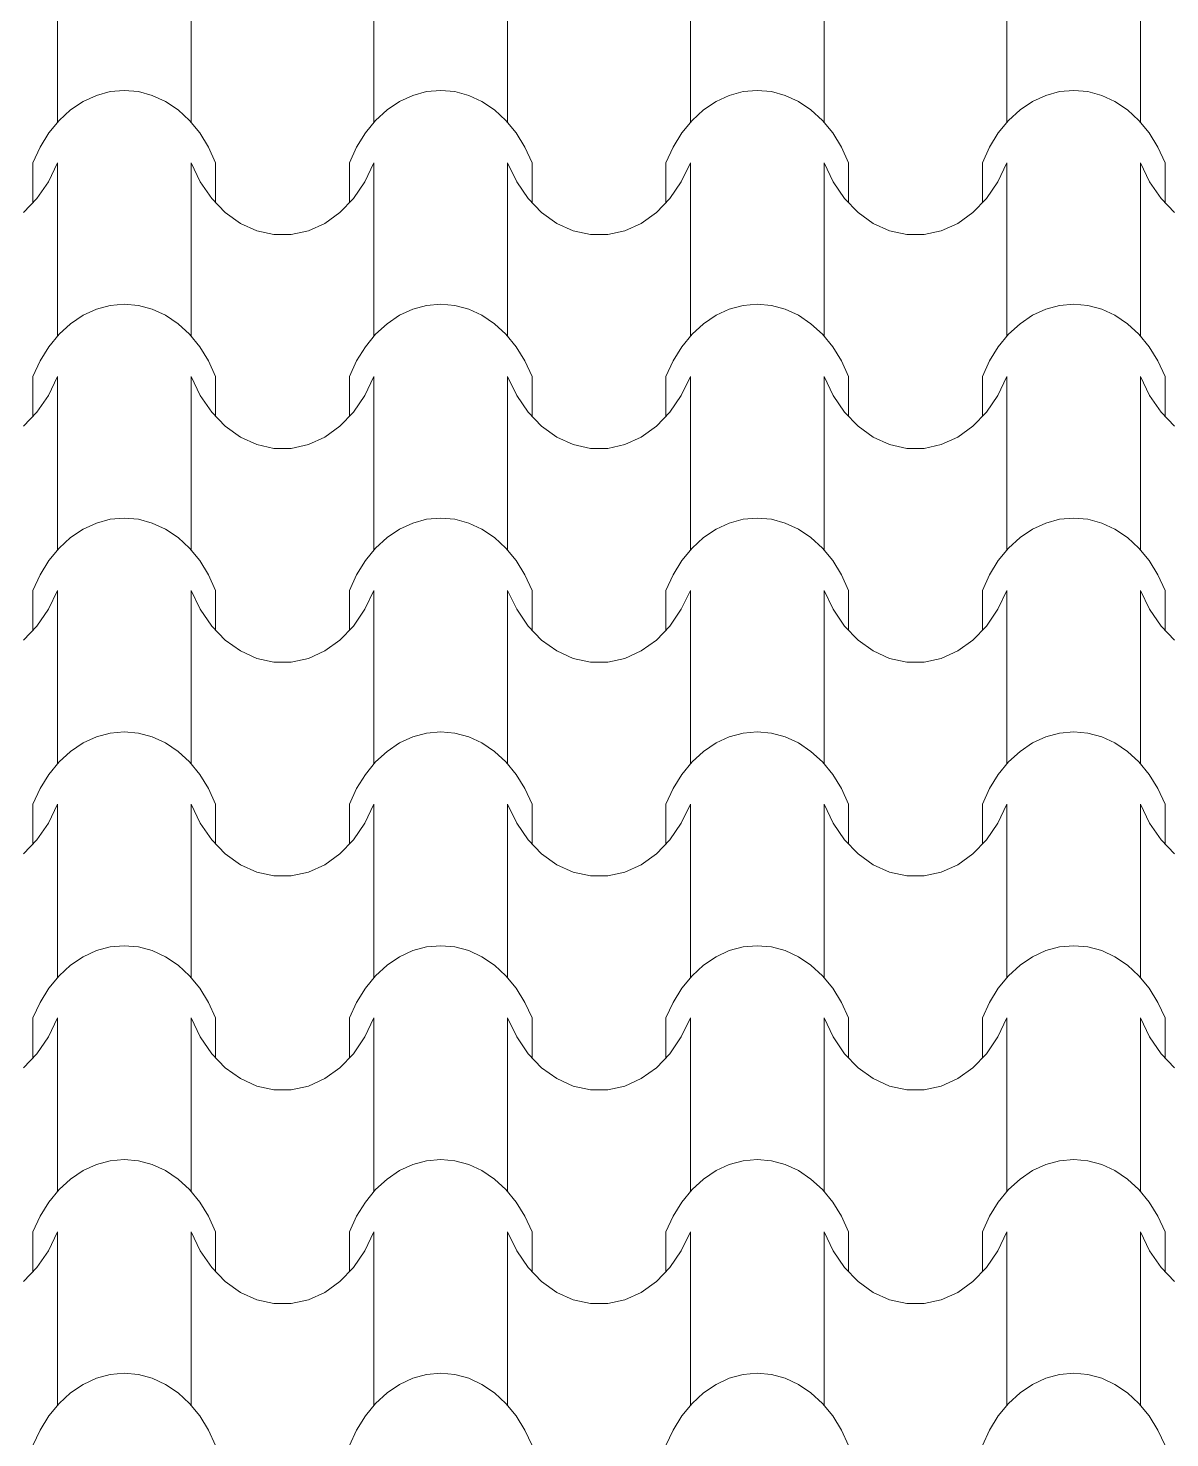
# Model space of a CAD drawing. Header units: millimetres. Extents: x 42452 to 2852333, y -419346 to 834876.
# Drawn here: x 2627128 to 2629564, y 659407 to 662416 of the extents above; entities that cross this region are included whole.
import ezdxf

# ---------------------------------------------------------------- set-up
doc = ezdxf.new("R2010")
doc.units = ezdxf.units.MM
doc.layers.add('M-2 keramitin shtrixi_Ном._пера__21_Pen_No__1', color=7, linetype='Continuous', lineweight=15)
doc.layers.add('memar', color=7, linetype='Continuous', lineweight=25)

# ---------------------------------------------------------------- blocks, each defined once
blk = doc.blocks.new('*X17')
at = {"layer": 'M-2 keramitin shtrixi_Ном._пера__21_Pen_No__1', "color": 7, "linetype": 'Continuous', "lineweight": 15}
for p, q in [((-259149.6, -1357432.1), (-259149.6, -1357247)), ((-258864.1, -1357432.1), (-258864.1, -1357247)), ((-258474, -1357432.1), (-258474, -1357247)), ((-258188.5, -1357432.1), (-258188.5, -1357247)), ((-257798.5, -1357432.1), (-257798.5, -1357247)), ((-257512.9, -1357432.1), (-257512.9, -1357247)), ((-257122.9, -1357432.1), (-257122.9, -1357247)), ((-256837.4, -1357432.1), (-256837.4, -1357247)), ((-259149.6, -1357617.2), (-259149.6, -1357432.1)), ((-258864.1, -1357617.2), (-258864.1, -1357432.1)), ((-258474, -1357617.2), (-258474, -1357432.1)), ((-258188.5, -1357617.2), (-258188.5, -1357432.1)), ((-257798.5, -1357617.2), (-257798.5, -1357432.1)), ((-257512.9, -1357617.2), (-257512.9, -1357432.1)), ((-257122.9, -1357617.2), (-257122.9, -1357432.1)), ((-256837.4, -1357617.2), (-256837.4, -1357432.1)), ((-259066.4, -1357559.7), (-259036.9, -1357551.7)), ((-259036.9, -1357551.7), (-259006.8, -1357549.1)), ((-259006.8, -1357549.1), (-258976.7, -1357551.7)), ((-258976.7, -1357551.7), (-258947.2, -1357559.7)), ((-258390.9, -1357559.7), (-258361.4, -1357551.7)), ((-258361.4, -1357551.7), (-258331.3, -1357549.1)), ((-258331.3, -1357549.1), (-258301.2, -1357551.7)), ((-258301.2, -1357551.7), (-258271.6, -1357559.7)), ((-257715.3, -1357559.7), (-257685.8, -1357551.7)), ((-257685.8, -1357551.7), (-257655.7, -1357549.1)), ((-257655.7, -1357549.1), (-257625.6, -1357551.7)), ((-257625.6, -1357551.7), (-257596.1, -1357559.7)), ((-257039.8, -1357559.7), (-257010.2, -1357551.7)), ((-257010.2, -1357551.7), (-256980.1, -1357549.1)), ((-256980.1, -1357549.1), (-256950, -1357551.7)), ((-256950, -1357551.7), (-256920.5, -1357559.7)), ((-259121.5, -1357590.8), (-259094.8, -1357572.8)), ((-259094.8, -1357572.8), (-259066.4, -1357559.7)), ((-258947.2, -1357559.7), (-258918.8, -1357572.8)), ((-258918.8, -1357572.8), (-258892.1, -1357590.8)), ((-258445.9, -1357590.8), (-258419.2, -1357572.8)), ((-258419.2, -1357572.8), (-258390.9, -1357559.7)), ((-258271.6, -1357559.7), (-258243.3, -1357572.8)), ((-258243.3, -1357572.8), (-258216.6, -1357590.8)), ((-257770.4, -1357590.8), (-257743.7, -1357572.8)), ((-257743.7, -1357572.8), (-257715.3, -1357559.7)), ((-257596.1, -1357559.7), (-257567.7, -1357572.8)), ((-257567.7, -1357572.8), (-257541, -1357590.8)), ((-257094.8, -1357590.8), (-257068.1, -1357572.8)), ((-257068.1, -1357572.8), (-257039.8, -1357559.7)), ((-256920.5, -1357559.7), (-256892.1, -1357572.8)), ((-256892.1, -1357572.8), (-256865.5, -1357590.8)), ((-259146, -1357613.3), (-259121.5, -1357590.8)), ((-258892.1, -1357590.8), (-258867.6, -1357613.3)), ((-258470.4, -1357613.3), (-258445.9, -1357590.8)), ((-258216.6, -1357590.8), (-258192.1, -1357613.3)), ((-257794.9, -1357613.3), (-257770.4, -1357590.8)), ((-257541, -1357590.8), (-257516.5, -1357613.3)), ((-257119.3, -1357613.3), (-257094.8, -1357590.8)), ((-256865.5, -1357590.8), (-256841, -1357613.3)), ((-259186.5, -1357670.2), (-259167.8, -1357639.9)), ((-259167.8, -1357639.9), (-259146, -1357613.3)), ((-258867.6, -1357613.3), (-258845.8, -1357639.9)), ((-258845.8, -1357639.9), (-258827.1, -1357670.2)), ((-258511, -1357670.2), (-258492.2, -1357639.9)), ((-258492.2, -1357639.9), (-258470.4, -1357613.3)), ((-258192.1, -1357613.3), (-258170.3, -1357639.9)), ((-258170.3, -1357639.9), (-258151.5, -1357670.2)), ((-257835.4, -1357670.2), (-257816.7, -1357639.9)), ((-257816.7, -1357639.9), (-257794.9, -1357613.3)), ((-257516.5, -1357613.3), (-257494.7, -1357639.9)), ((-257494.7, -1357639.9), (-257476, -1357670.2)), ((-257159.9, -1357670.2), (-257141.1, -1357639.9)), ((-257141.1, -1357639.9), (-257119.3, -1357613.3)), ((-256841, -1357613.3), (-256819.1, -1357639.9)), ((-256819.1, -1357639.9), (-256800.4, -1357670.2)), ((-259201.8, -1357703.4), (-259186.5, -1357670.2)), ((-258827.1, -1357670.2), (-258811.8, -1357703.4)), ((-258526.3, -1357703.4), (-258511, -1357670.2)), ((-258151.5, -1357670.2), (-258136.2, -1357703.4)), ((-257850.7, -1357703.4), (-257835.4, -1357670.2)), ((-257476, -1357670.2), (-257460.7, -1357703.4)), ((-257175.2, -1357703.4), (-257159.9, -1357670.2)), ((-256800.4, -1357670.2), (-256785.1, -1357703.4)), ((-259201.8, -1357788.5), (-259201.8, -1357703.4)), ((-259149.6, -1357703.4), (-259168.9, -1357743.9)), ((-259149.6, -1357888.5), (-259149.6, -1357703.4)), ((-258864.1, -1357888.5), (-258864.1, -1357703.4)), ((-258844.7, -1357743.9), (-258864.1, -1357703.4)), ((-258811.8, -1357788.5), (-258811.8, -1357703.4)), ((-258526.3, -1357788.5), (-258526.3, -1357703.4)), ((-258474, -1357703.4), (-258493.3, -1357743.9)), ((-258474, -1357888.5), (-258474, -1357703.4)), ((-258188.5, -1357888.5), (-258188.5, -1357703.4)), ((-258169.2, -1357743.9), (-258188.5, -1357703.4)), ((-258136.2, -1357788.5), (-258136.2, -1357703.4)), ((-257850.7, -1357788.5), (-257850.7, -1357703.4)), ((-257798.5, -1357703.4), (-257817.8, -1357743.9)), ((-257798.5, -1357888.5), (-257798.5, -1357703.4)), ((-257512.9, -1357888.5), (-257512.9, -1357703.4)), ((-257493.6, -1357743.9), (-257512.9, -1357703.4)), ((-257460.7, -1357788.5), (-257460.7, -1357703.4)), ((-257175.2, -1357788.5), (-257175.2, -1357703.4)), ((-257122.9, -1357703.4), (-257142.2, -1357743.9)), ((-257122.9, -1357888.5), (-257122.9, -1357703.4)), ((-256837.4, -1357888.5), (-256837.4, -1357703.4)), ((-256818.1, -1357743.9), (-256837.4, -1357703.4)), ((-256785.1, -1357788.5), (-256785.1, -1357703.4)), ((-259168.9, -1357743.9), (-259193.3, -1357779.6)), ((-258820.3, -1357779.6), (-258844.7, -1357743.9)), ((-258493.3, -1357743.9), (-258517.8, -1357779.6)), ((-258144.8, -1357779.6), (-258169.2, -1357743.9)), ((-257817.8, -1357743.9), (-257842.2, -1357779.6)), ((-257469.2, -1357779.6), (-257493.6, -1357743.9)), ((-257142.2, -1357743.9), (-257166.6, -1357779.6)), ((-256793.6, -1357779.6), (-256818.1, -1357743.9)), ((-259193.3, -1357779.6), (-259222.1, -1357809.5)), ((-258791.5, -1357809.5), (-258820.3, -1357779.6)), ((-258517.8, -1357779.6), (-258546.6, -1357809.5)), ((-258115.9, -1357809.5), (-258144.8, -1357779.6)), ((-257842.2, -1357779.6), (-257871, -1357809.5)), ((-257440.4, -1357809.5), (-257469.2, -1357779.6)), ((-257166.6, -1357779.6), (-257195.4, -1357809.5)), ((-256764.8, -1357809.5), (-256793.6, -1357779.6)), ((-258759.1, -1357832.8), (-258791.5, -1357809.5)), ((-258546.6, -1357809.5), (-258578.9, -1357832.8)), ((-258083.6, -1357832.8), (-258115.9, -1357809.5)), ((-257871, -1357809.5), (-257903.4, -1357832.8)), ((-257408, -1357832.8), (-257440.4, -1357809.5)), ((-257195.4, -1357809.5), (-257227.8, -1357832.8)), ((-258724.2, -1357848.7), (-258759.1, -1357832.8)), ((-258687.6, -1357856.7), (-258724.2, -1357848.7)), ((-258613.9, -1357848.7), (-258650.5, -1357856.7)), ((-258578.9, -1357832.8), (-258613.9, -1357848.7)), ((-258048.6, -1357848.7), (-258083.6, -1357832.8)), ((-258012, -1357856.7), (-258048.6, -1357848.7)), ((-257938.3, -1357848.7), (-257974.9, -1357856.7)), ((-257903.4, -1357832.8), (-257938.3, -1357848.7)), ((-257373.1, -1357848.7), (-257408, -1357832.8)), ((-257336.5, -1357856.7), (-257373.1, -1357848.7)), ((-257262.8, -1357848.7), (-257299.4, -1357856.7)), ((-257227.8, -1357832.8), (-257262.8, -1357848.7)), ((-258669, -1357856.7), (-258687.6, -1357856.7)), ((-258650.5, -1357856.7), (-258669, -1357856.7)), ((-257993.5, -1357856.7), (-258012, -1357856.7)), ((-257974.9, -1357856.7), (-257993.5, -1357856.7)), ((-257317.9, -1357856.7), (-257336.5, -1357856.7)), ((-257299.4, -1357856.7), (-257317.9, -1357856.7)), ((-259149.6, -1358073.5), (-259149.6, -1357888.5)), ((-258864.1, -1358073.5), (-258864.1, -1357888.5)), ((-258474, -1358073.5), (-258474, -1357888.5)), ((-258188.5, -1358073.5), (-258188.5, -1357888.5)), ((-257798.5, -1358073.5), (-257798.5, -1357888.5)), ((-257512.9, -1358073.5), (-257512.9, -1357888.5)), ((-257122.9, -1358073.5), (-257122.9, -1357888.5)), ((-256837.4, -1358073.5), (-256837.4, -1357888.5)), ((-259121.5, -1358047.1), (-259094.8, -1358029.1)), ((-259094.8, -1358029.1), (-259066.4, -1358016.1)), ((-259066.4, -1358016.1), (-259036.9, -1358008.1)), ((-259036.9, -1358008.1), (-259006.8, -1358005.4)), ((-259006.8, -1358005.4), (-258976.7, -1358008.1)), ((-258976.7, -1358008.1), (-258947.2, -1358016.1)), ((-258947.2, -1358016.1), (-258918.8, -1358029.1)), ((-258918.8, -1358029.1), (-258892.1, -1358047.1)), ((-258445.9, -1358047.1), (-258419.2, -1358029.1)), ((-258419.2, -1358029.1), (-258390.9, -1358016.1)), ((-258390.9, -1358016.1), (-258361.4, -1358008.1)), ((-258361.4, -1358008.1), (-258331.3, -1358005.4)), ((-258331.3, -1358005.4), (-258301.2, -1358008.1)), ((-258301.2, -1358008.1), (-258271.6, -1358016.1)), ((-258271.6, -1358016.1), (-258243.3, -1358029.1)), ((-258243.3, -1358029.1), (-258216.6, -1358047.1)), ((-257770.4, -1358047.1), (-257743.7, -1358029.1)), ((-257743.7, -1358029.1), (-257715.3, -1358016.1)), ((-257715.3, -1358016.1), (-257685.8, -1358008.1)), ((-257685.8, -1358008.1), (-257655.7, -1358005.4)), ((-257655.7, -1358005.4), (-257625.6, -1358008.1)), ((-257625.6, -1358008.1), (-257596.1, -1358016.1)), ((-257596.1, -1358016.1), (-257567.7, -1358029.1)), ((-257567.7, -1358029.1), (-257541, -1358047.1)), ((-257094.8, -1358047.1), (-257068.1, -1358029.1)), ((-257068.1, -1358029.1), (-257039.8, -1358016.1)), ((-257039.8, -1358016.1), (-257010.2, -1358008.1)), ((-257010.2, -1358008.1), (-256980.1, -1358005.4)), ((-256980.1, -1358005.4), (-256950, -1358008.1)), ((-256950, -1358008.1), (-256920.5, -1358016.1)), ((-256920.5, -1358016.1), (-256892.1, -1358029.1)), ((-256892.1, -1358029.1), (-256865.5, -1358047.1)), ((-259146, -1358069.6), (-259121.5, -1358047.1)), ((-258892.1, -1358047.1), (-258867.6, -1358069.6)), ((-258470.4, -1358069.6), (-258445.9, -1358047.1)), ((-258216.6, -1358047.1), (-258192.1, -1358069.6)), ((-257794.9, -1358069.6), (-257770.4, -1358047.1)), ((-257541, -1358047.1), (-257516.5, -1358069.6)), ((-257119.3, -1358069.6), (-257094.8, -1358047.1)), ((-256865.5, -1358047.1), (-256841, -1358069.6)), ((-259167.8, -1358096.3), (-259146, -1358069.6)), ((-258867.6, -1358069.6), (-258845.8, -1358096.3)), ((-258492.2, -1358096.3), (-258470.4, -1358069.6)), ((-258192.1, -1358069.6), (-258170.3, -1358096.3)), ((-257816.7, -1358096.3), (-257794.9, -1358069.6)), ((-257516.5, -1358069.6), (-257494.7, -1358096.3)), ((-257141.1, -1358096.3), (-257119.3, -1358069.6)), ((-256841, -1358069.6), (-256819.1, -1358096.3)), ((-259186.5, -1358126.5), (-259167.8, -1358096.3)), ((-258845.8, -1358096.3), (-258827.1, -1358126.5)), ((-258511, -1358126.5), (-258492.2, -1358096.3)), ((-258170.3, -1358096.3), (-258151.5, -1358126.5)), ((-257835.4, -1358126.5), (-257816.7, -1358096.3)), ((-257494.7, -1358096.3), (-257476, -1358126.5)), ((-257159.9, -1358126.5), (-257141.1, -1358096.3)), ((-256819.1, -1358096.3), (-256800.4, -1358126.5)), ((-259201.8, -1358159.7), (-259186.5, -1358126.5)), ((-258827.1, -1358126.5), (-258811.8, -1358159.7)), ((-258526.3, -1358159.7), (-258511, -1358126.5)), ((-258151.5, -1358126.5), (-258136.2, -1358159.7)), ((-257850.7, -1358159.7), (-257835.4, -1358126.5)), ((-257476, -1358126.5), (-257460.7, -1358159.7)), ((-257175.2, -1358159.7), (-257159.9, -1358126.5)), ((-256800.4, -1358126.5), (-256785.1, -1358159.7)), ((-259201.8, -1358244.8), (-259201.8, -1358159.7)), ((-259149.6, -1358159.7), (-259168.9, -1358200.3)), ((-259149.6, -1358344.8), (-259149.6, -1358159.7)), ((-258864.1, -1358344.8), (-258864.1, -1358159.7)), ((-258844.7, -1358200.3), (-258864.1, -1358159.7)), ((-258811.8, -1358244.8), (-258811.8, -1358159.7)), ((-258526.3, -1358244.8), (-258526.3, -1358159.7)), ((-258474, -1358159.7), (-258493.3, -1358200.3)), ((-258474, -1358344.8), (-258474, -1358159.7)), ((-258188.5, -1358344.8), (-258188.5, -1358159.7)), ((-258169.2, -1358200.3), (-258188.5, -1358159.7)), ((-258136.2, -1358244.8), (-258136.2, -1358159.7)), ((-257850.7, -1358244.8), (-257850.7, -1358159.7)), ((-257798.5, -1358159.7), (-257817.8, -1358200.3)), ((-257798.5, -1358344.8), (-257798.5, -1358159.7)), ((-257512.9, -1358344.8), (-257512.9, -1358159.7)), ((-257493.6, -1358200.3), (-257512.9, -1358159.7)), ((-257460.7, -1358244.8), (-257460.7, -1358159.7)), ((-257175.2, -1358244.8), (-257175.2, -1358159.7)), ((-257122.9, -1358159.7), (-257142.2, -1358200.3)), ((-257122.9, -1358344.8), (-257122.9, -1358159.7)), ((-256837.4, -1358344.8), (-256837.4, -1358159.7)), ((-256818.1, -1358200.3), (-256837.4, -1358159.7)), ((-256785.1, -1358244.8), (-256785.1, -1358159.7)), ((-259168.9, -1358200.3), (-259193.3, -1358236)), ((-258820.3, -1358236), (-258844.7, -1358200.3)), ((-258493.3, -1358200.3), (-258517.8, -1358236)), ((-258144.8, -1358236), (-258169.2, -1358200.3)), ((-257817.8, -1358200.3), (-257842.2, -1358236)), ((-257469.2, -1358236), (-257493.6, -1358200.3)), ((-257142.2, -1358200.3), (-257166.6, -1358236)), ((-256793.6, -1358236), (-256818.1, -1358200.3)), ((-259193.3, -1358236), (-259222.1, -1358265.9)), ((-258791.5, -1358265.9), (-258820.3, -1358236)), ((-258517.8, -1358236), (-258546.6, -1358265.9)), ((-258115.9, -1358265.9), (-258144.8, -1358236)), ((-257842.2, -1358236), (-257871, -1358265.9)), ((-257440.4, -1358265.9), (-257469.2, -1358236)), ((-257166.6, -1358236), (-257195.4, -1358265.9)), ((-256764.8, -1358265.9), (-256793.6, -1358236)), ((-258759.1, -1358289.1), (-258791.5, -1358265.9)), ((-258546.6, -1358265.9), (-258578.9, -1358289.1)), ((-258083.6, -1358289.1), (-258115.9, -1358265.9)), ((-257871, -1358265.9), (-257903.4, -1358289.1)), ((-257408, -1358289.1), (-257440.4, -1358265.9)), ((-257195.4, -1358265.9), (-257227.8, -1358289.1)), ((-258724.2, -1358305), (-258759.1, -1358289.1)), ((-258578.9, -1358289.1), (-258613.9, -1358305)), ((-258048.6, -1358305), (-258083.6, -1358289.1)), ((-257903.4, -1358289.1), (-257938.3, -1358305)), ((-257373.1, -1358305), (-257408, -1358289.1)), ((-257227.8, -1358289.1), (-257262.8, -1358305)), ((-258687.6, -1358313.1), (-258724.2, -1358305)), ((-258669, -1358313.1), (-258687.6, -1358313.1)), ((-258650.5, -1358313.1), (-258669, -1358313.1)), ((-258613.9, -1358305), (-258650.5, -1358313.1)), ((-258012, -1358313.1), (-258048.6, -1358305)), ((-257993.5, -1358313.1), (-258012, -1358313.1)), ((-257974.9, -1358313.1), (-257993.5, -1358313.1)), ((-257938.3, -1358305), (-257974.9, -1358313.1)), ((-257336.5, -1358313.1), (-257373.1, -1358305)), ((-257317.9, -1358313.1), (-257336.5, -1358313.1)), ((-257299.4, -1358313.1), (-257317.9, -1358313.1)), ((-257262.8, -1358305), (-257299.4, -1358313.1)), ((-259149.6, -1358529.9), (-259149.6, -1358344.8)), ((-258864.1, -1358529.9), (-258864.1, -1358344.8)), ((-258474, -1358529.9), (-258474, -1358344.8)), ((-258188.5, -1358529.9), (-258188.5, -1358344.8)), ((-257798.5, -1358529.9), (-257798.5, -1358344.8)), ((-257512.9, -1358529.9), (-257512.9, -1358344.8)), ((-257122.9, -1358529.9), (-257122.9, -1358344.8)), ((-256837.4, -1358529.9), (-256837.4, -1358344.8)), ((-259094.8, -1358485.5), (-259066.4, -1358472.4)), ((-259066.4, -1358472.4), (-259036.9, -1358464.4)), ((-259036.9, -1358464.4), (-259006.8, -1358461.8)), ((-259006.8, -1358461.8), (-258976.7, -1358464.4)), ((-258976.7, -1358464.4), (-258947.2, -1358472.4)), ((-258947.2, -1358472.4), (-258918.8, -1358485.5)), ((-258419.2, -1358485.5), (-258390.9, -1358472.4)), ((-258390.9, -1358472.4), (-258361.4, -1358464.4)), ((-258361.4, -1358464.4), (-258331.3, -1358461.8)), ((-258331.3, -1358461.8), (-258301.2, -1358464.4)), ((-258301.2, -1358464.4), (-258271.6, -1358472.4)), ((-258271.6, -1358472.4), (-258243.3, -1358485.5)), ((-257743.7, -1358485.5), (-257715.3, -1358472.4)), ((-257715.3, -1358472.4), (-257685.8, -1358464.4)), ((-257685.8, -1358464.4), (-257655.7, -1358461.8)), ((-257655.7, -1358461.8), (-257625.6, -1358464.4)), ((-257625.6, -1358464.4), (-257596.1, -1358472.4)), ((-257596.1, -1358472.4), (-257567.7, -1358485.5)), ((-257068.1, -1358485.5), (-257039.8, -1358472.4)), ((-257039.8, -1358472.4), (-257010.2, -1358464.4)), ((-257010.2, -1358464.4), (-256980.1, -1358461.8)), ((-256980.1, -1358461.8), (-256950, -1358464.4)), ((-256950, -1358464.4), (-256920.5, -1358472.4)), ((-256920.5, -1358472.4), (-256892.1, -1358485.5)), ((-259146, -1358526), (-259121.5, -1358503.5)), ((-259121.5, -1358503.5), (-259094.8, -1358485.5)), ((-258918.8, -1358485.5), (-258892.1, -1358503.5)), ((-258892.1, -1358503.5), (-258867.6, -1358526)), ((-258470.4, -1358526), (-258445.9, -1358503.5)), ((-258445.9, -1358503.5), (-258419.2, -1358485.5)), ((-258243.3, -1358485.5), (-258216.6, -1358503.5)), ((-258216.6, -1358503.5), (-258192.1, -1358526)), ((-257794.9, -1358526), (-257770.4, -1358503.5)), ((-257770.4, -1358503.5), (-257743.7, -1358485.5)), ((-257567.7, -1358485.5), (-257541, -1358503.5)), ((-257541, -1358503.5), (-257516.5, -1358526)), ((-257119.3, -1358526), (-257094.8, -1358503.5)), ((-257094.8, -1358503.5), (-257068.1, -1358485.5)), ((-256892.1, -1358485.5), (-256865.5, -1358503.5)), ((-256865.5, -1358503.5), (-256841, -1358526)), ((-259167.8, -1358552.6), (-259146, -1358526)), ((-258867.6, -1358526), (-258845.8, -1358552.6)), ((-258492.2, -1358552.6), (-258470.4, -1358526)), ((-258192.1, -1358526), (-258170.3, -1358552.6)), ((-257816.7, -1358552.6), (-257794.9, -1358526)), ((-257516.5, -1358526), (-257494.7, -1358552.6)), ((-257141.1, -1358552.6), (-257119.3, -1358526)), ((-256841, -1358526), (-256819.1, -1358552.6)), ((-259186.5, -1358582.8), (-259167.8, -1358552.6)), ((-258845.8, -1358552.6), (-258827.1, -1358582.8)), ((-258511, -1358582.8), (-258492.2, -1358552.6)), ((-258170.3, -1358552.6), (-258151.5, -1358582.8)), ((-257835.4, -1358582.8), (-257816.7, -1358552.6)), ((-257494.7, -1358552.6), (-257476, -1358582.8)), ((-257159.9, -1358582.8), (-257141.1, -1358552.6)), ((-256819.1, -1358552.6), (-256800.4, -1358582.8)), ((-259201.8, -1358616.1), (-259186.5, -1358582.8)), ((-258827.1, -1358582.8), (-258811.8, -1358616.1)), ((-258526.3, -1358616.1), (-258511, -1358582.8)), ((-258151.5, -1358582.8), (-258136.2, -1358616.1)), ((-257850.7, -1358616.1), (-257835.4, -1358582.8)), ((-257476, -1358582.8), (-257460.7, -1358616.1)), ((-257175.2, -1358616.1), (-257159.9, -1358582.8)), ((-256800.4, -1358582.8), (-256785.1, -1358616.1)), ((-259201.8, -1358701.2), (-259201.8, -1358616.1)), ((-259149.6, -1358616.1), (-259168.9, -1358656.6)), ((-259149.6, -1358801.2), (-259149.6, -1358616.1)), ((-258864.1, -1358801.2), (-258864.1, -1358616.1)), ((-258844.7, -1358656.6), (-258864.1, -1358616.1)), ((-258811.8, -1358701.2), (-258811.8, -1358616.1)), ((-258526.3, -1358701.2), (-258526.3, -1358616.1)), ((-258474, -1358616.1), (-258493.3, -1358656.6)), ((-258474, -1358801.2), (-258474, -1358616.1)), ((-258188.5, -1358801.2), (-258188.5, -1358616.1)), ((-258169.2, -1358656.6), (-258188.5, -1358616.1)), ((-258136.2, -1358701.2), (-258136.2, -1358616.1)), ((-257850.7, -1358701.2), (-257850.7, -1358616.1)), ((-257798.5, -1358616.1), (-257817.8, -1358656.6)), ((-257798.5, -1358801.2), (-257798.5, -1358616.1)), ((-257512.9, -1358801.2), (-257512.9, -1358616.1)), ((-257493.6, -1358656.6), (-257512.9, -1358616.1)), ((-257460.7, -1358701.2), (-257460.7, -1358616.1)), ((-257175.2, -1358701.2), (-257175.2, -1358616.1)), ((-257122.9, -1358616.1), (-257142.2, -1358656.6)), ((-257122.9, -1358801.2), (-257122.9, -1358616.1)), ((-256837.4, -1358801.2), (-256837.4, -1358616.1)), ((-256818.1, -1358656.6), (-256837.4, -1358616.1)), ((-256785.1, -1358701.2), (-256785.1, -1358616.1)), ((-259168.9, -1358656.6), (-259193.3, -1358692.3)), ((-258820.3, -1358692.3), (-258844.7, -1358656.6)), ((-258493.3, -1358656.6), (-258517.8, -1358692.3)), ((-258144.8, -1358692.3), (-258169.2, -1358656.6)), ((-257817.8, -1358656.6), (-257842.2, -1358692.3)), ((-257469.2, -1358692.3), (-257493.6, -1358656.6)), ((-257142.2, -1358656.6), (-257166.6, -1358692.3)), ((-256793.6, -1358692.3), (-256818.1, -1358656.6)), ((-259193.3, -1358692.3), (-259222.1, -1358722.2)), ((-258791.5, -1358722.2), (-258820.3, -1358692.3)), ((-258517.8, -1358692.3), (-258546.6, -1358722.2)), ((-258115.9, -1358722.2), (-258144.8, -1358692.3)), ((-257842.2, -1358692.3), (-257871, -1358722.2)), ((-257440.4, -1358722.2), (-257469.2, -1358692.3)), ((-257166.6, -1358692.3), (-257195.4, -1358722.2)), ((-256764.8, -1358722.2), (-256793.6, -1358692.3)), ((-258759.1, -1358745.5), (-258791.5, -1358722.2)), ((-258546.6, -1358722.2), (-258578.9, -1358745.5)), ((-258083.6, -1358745.5), (-258115.9, -1358722.2)), ((-257871, -1358722.2), (-257903.4, -1358745.5)), ((-257408, -1358745.5), (-257440.4, -1358722.2)), ((-257195.4, -1358722.2), (-257227.8, -1358745.5)), ((-258724.2, -1358761.3), (-258759.1, -1358745.5)), ((-258578.9, -1358745.5), (-258613.9, -1358761.3)), ((-258048.6, -1358761.3), (-258083.6, -1358745.5)), ((-257903.4, -1358745.5), (-257938.3, -1358761.3)), ((-257373.1, -1358761.3), (-257408, -1358745.5)), ((-257227.8, -1358745.5), (-257262.8, -1358761.3)), ((-258687.6, -1358769.4), (-258724.2, -1358761.3)), ((-258669, -1358769.4), (-258687.6, -1358769.4)), ((-258650.5, -1358769.4), (-258669, -1358769.4)), ((-258613.9, -1358761.3), (-258650.5, -1358769.4)), ((-258012, -1358769.4), (-258048.6, -1358761.3)), ((-257993.5, -1358769.4), (-258012, -1358769.4)), ((-257974.9, -1358769.4), (-257993.5, -1358769.4)), ((-257938.3, -1358761.3), (-257974.9, -1358769.4)), ((-257336.5, -1358769.4), (-257373.1, -1358761.3)), ((-257317.9, -1358769.4), (-257336.5, -1358769.4)), ((-257299.4, -1358769.4), (-257317.9, -1358769.4)), ((-257262.8, -1358761.3), (-257299.4, -1358769.4)), ((-259149.6, -1358986.2), (-259149.6, -1358801.2)), ((-258864.1, -1358986.2), (-258864.1, -1358801.2)), ((-258474, -1358986.2), (-258474, -1358801.2)), ((-258188.5, -1358986.2), (-258188.5, -1358801.2)), ((-257798.5, -1358986.2), (-257798.5, -1358801.2)), ((-257512.9, -1358986.2), (-257512.9, -1358801.2)), ((-257122.9, -1358986.2), (-257122.9, -1358801.2)), ((-256837.4, -1358986.2), (-256837.4, -1358801.2)), ((-259094.8, -1358941.8), (-259066.4, -1358928.8)), ((-259066.4, -1358928.8), (-259036.9, -1358920.8)), ((-259036.9, -1358920.8), (-259006.8, -1358918.1)), ((-259006.8, -1358918.1), (-258976.7, -1358920.8)), ((-258976.7, -1358920.8), (-258947.2, -1358928.8)), ((-258947.2, -1358928.8), (-258918.8, -1358941.8)), ((-258419.2, -1358941.8), (-258390.9, -1358928.8)), ((-258390.9, -1358928.8), (-258361.4, -1358920.8)), ((-258361.4, -1358920.8), (-258331.3, -1358918.1)), ((-258331.3, -1358918.1), (-258301.2, -1358920.8)), ((-258301.2, -1358920.8), (-258271.6, -1358928.8)), ((-258271.6, -1358928.8), (-258243.3, -1358941.8)), ((-257743.7, -1358941.8), (-257715.3, -1358928.8)), ((-257715.3, -1358928.8), (-257685.8, -1358920.8)), ((-257685.8, -1358920.8), (-257655.7, -1358918.1)), ((-257655.7, -1358918.1), (-257625.6, -1358920.8)), ((-257625.6, -1358920.8), (-257596.1, -1358928.8)), ((-257596.1, -1358928.8), (-257567.7, -1358941.8)), ((-257068.1, -1358941.8), (-257039.8, -1358928.8)), ((-257039.8, -1358928.8), (-257010.2, -1358920.8)), ((-257010.2, -1358920.8), (-256980.1, -1358918.1)), ((-256980.1, -1358918.1), (-256950, -1358920.8)), ((-256950, -1358920.8), (-256920.5, -1358928.8)), ((-256920.5, -1358928.8), (-256892.1, -1358941.8)), ((-259146, -1358982.3), (-259121.5, -1358959.8)), ((-259121.5, -1358959.8), (-259094.8, -1358941.8)), ((-258918.8, -1358941.8), (-258892.1, -1358959.8)), ((-258892.1, -1358959.8), (-258867.6, -1358982.3)), ((-258470.4, -1358982.3), (-258445.9, -1358959.8)), ((-258445.9, -1358959.8), (-258419.2, -1358941.8)), ((-258243.3, -1358941.8), (-258216.6, -1358959.8)), ((-258216.6, -1358959.8), (-258192.1, -1358982.3)), ((-257794.9, -1358982.3), (-257770.4, -1358959.8)), ((-257770.4, -1358959.8), (-257743.7, -1358941.8)), ((-257567.7, -1358941.8), (-257541, -1358959.8)), ((-257541, -1358959.8), (-257516.5, -1358982.3)), ((-257119.3, -1358982.3), (-257094.8, -1358959.8)), ((-257094.8, -1358959.8), (-257068.1, -1358941.8)), ((-256892.1, -1358941.8), (-256865.5, -1358959.8)), ((-256865.5, -1358959.8), (-256841, -1358982.3)), ((-259167.8, -1359009), (-259146, -1358982.3)), ((-258867.6, -1358982.3), (-258845.8, -1359009)), ((-258492.2, -1359009), (-258470.4, -1358982.3)), ((-258192.1, -1358982.3), (-258170.3, -1359009)), ((-257816.7, -1359009), (-257794.9, -1358982.3)), ((-257516.5, -1358982.3), (-257494.7, -1359009)), ((-257141.1, -1359009), (-257119.3, -1358982.3)), ((-256841, -1358982.3), (-256819.1, -1359009)), ((-259186.5, -1359039.2), (-259167.8, -1359009)), ((-258845.8, -1359009), (-258827.1, -1359039.2)), ((-258511, -1359039.2), (-258492.2, -1359009)), ((-258170.3, -1359009), (-258151.5, -1359039.2)), ((-257835.4, -1359039.2), (-257816.7, -1359009)), ((-257494.7, -1359009), (-257476, -1359039.2)), ((-257159.9, -1359039.2), (-257141.1, -1359009)), ((-256819.1, -1359009), (-256800.4, -1359039.2)), ((-259201.8, -1359072.4), (-259186.5, -1359039.2)), ((-258827.1, -1359039.2), (-258811.8, -1359072.4)), ((-258526.3, -1359072.4), (-258511, -1359039.2)), ((-258151.5, -1359039.2), (-258136.2, -1359072.4)), ((-257850.7, -1359072.4), (-257835.4, -1359039.2)), ((-257476, -1359039.2), (-257460.7, -1359072.4)), ((-257175.2, -1359072.4), (-257159.9, -1359039.2)), ((-256800.4, -1359039.2), (-256785.1, -1359072.4)), ((-259201.8, -1359157.5), (-259201.8, -1359072.4)), ((-259149.6, -1359072.4), (-259168.9, -1359113)), ((-259149.6, -1359257.5), (-259149.6, -1359072.4)), ((-258864.1, -1359257.5), (-258864.1, -1359072.4)), ((-258844.7, -1359113), (-258864.1, -1359072.4)), ((-258811.8, -1359157.5), (-258811.8, -1359072.4)), ((-258526.3, -1359157.5), (-258526.3, -1359072.4)), ((-258474, -1359072.4), (-258493.3, -1359113)), ((-258474, -1359257.5), (-258474, -1359072.4)), ((-258188.5, -1359257.5), (-258188.5, -1359072.4)), ((-258169.2, -1359113), (-258188.5, -1359072.4)), ((-258136.2, -1359157.5), (-258136.2, -1359072.4)), ((-257850.7, -1359157.5), (-257850.7, -1359072.4)), ((-257798.5, -1359072.4), (-257817.8, -1359113)), ((-257798.5, -1359257.5), (-257798.5, -1359072.4)), ((-257512.9, -1359257.5), (-257512.9, -1359072.4)), ((-257493.6, -1359113), (-257512.9, -1359072.4)), ((-257460.7, -1359157.5), (-257460.7, -1359072.4)), ((-257175.2, -1359157.5), (-257175.2, -1359072.4)), ((-257122.9, -1359072.4), (-257142.2, -1359113)), ((-257122.9, -1359257.5), (-257122.9, -1359072.4)), ((-256837.4, -1359257.5), (-256837.4, -1359072.4)), ((-256818.1, -1359113), (-256837.4, -1359072.4)), ((-256785.1, -1359157.5), (-256785.1, -1359072.4)), ((-259168.9, -1359113), (-259193.3, -1359148.7)), ((-258820.3, -1359148.7), (-258844.7, -1359113)), ((-258493.3, -1359113), (-258517.8, -1359148.7)), ((-258144.8, -1359148.7), (-258169.2, -1359113)), ((-257817.8, -1359113), (-257842.2, -1359148.7)), ((-257469.2, -1359148.7), (-257493.6, -1359113)), ((-257142.2, -1359113), (-257166.6, -1359148.7)), ((-256793.6, -1359148.7), (-256818.1, -1359113)), ((-259193.3, -1359148.7), (-259222.1, -1359178.6)), ((-258791.5, -1359178.6), (-258820.3, -1359148.7)), ((-258517.8, -1359148.7), (-258546.6, -1359178.6)), ((-258115.9, -1359178.6), (-258144.8, -1359148.7)), ((-257842.2, -1359148.7), (-257871, -1359178.6)), ((-257440.4, -1359178.6), (-257469.2, -1359148.7)), ((-257166.6, -1359148.7), (-257195.4, -1359178.6)), ((-256764.8, -1359178.6), (-256793.6, -1359148.7)), ((-258759.1, -1359201.8), (-258791.5, -1359178.6)), ((-258724.2, -1359217.7), (-258759.1, -1359201.8)), ((-258578.9, -1359201.8), (-258613.9, -1359217.7)), ((-258546.6, -1359178.6), (-258578.9, -1359201.8)), ((-258083.6, -1359201.8), (-258115.9, -1359178.6)), ((-258048.6, -1359217.7), (-258083.6, -1359201.8)), ((-257903.4, -1359201.8), (-257938.3, -1359217.7)), ((-257871, -1359178.6), (-257903.4, -1359201.8)), ((-257408, -1359201.8), (-257440.4, -1359178.6)), ((-257373.1, -1359217.7), (-257408, -1359201.8)), ((-257227.8, -1359201.8), (-257262.8, -1359217.7)), ((-257195.4, -1359178.6), (-257227.8, -1359201.8)), ((-258687.6, -1359225.7), (-258724.2, -1359217.7)), ((-258669, -1359225.7), (-258687.6, -1359225.7)), ((-258650.5, -1359225.7), (-258669, -1359225.7)), ((-258613.9, -1359217.7), (-258650.5, -1359225.7)), ((-258012, -1359225.7), (-258048.6, -1359217.7)), ((-257993.5, -1359225.7), (-258012, -1359225.7)), ((-257974.9, -1359225.7), (-257993.5, -1359225.7)), ((-257938.3, -1359217.7), (-257974.9, -1359225.7)), ((-257336.5, -1359225.7), (-257373.1, -1359217.7)), ((-257317.9, -1359225.7), (-257336.5, -1359225.7)), ((-257299.4, -1359225.7), (-257317.9, -1359225.7)), ((-257262.8, -1359217.7), (-257299.4, -1359225.7)), ((-259149.6, -1359442.6), (-259149.6, -1359257.5)), ((-258864.1, -1359442.6), (-258864.1, -1359257.5)), ((-258474, -1359442.6), (-258474, -1359257.5)), ((-258188.5, -1359442.6), (-258188.5, -1359257.5)), ((-257798.5, -1359442.6), (-257798.5, -1359257.5)), ((-257512.9, -1359442.6), (-257512.9, -1359257.5)), ((-257122.9, -1359442.6), (-257122.9, -1359257.5)), ((-256837.4, -1359442.6), (-256837.4, -1359257.5)), ((-259094.8, -1359398.2), (-259066.4, -1359385.1)), ((-259066.4, -1359385.1), (-259036.9, -1359377.1)), ((-259036.9, -1359377.1), (-259006.8, -1359374.5)), ((-259006.8, -1359374.5), (-258976.7, -1359377.1)), ((-258976.7, -1359377.1), (-258947.2, -1359385.1)), ((-258947.2, -1359385.1), (-258918.8, -1359398.2)), ((-258419.2, -1359398.2), (-258390.9, -1359385.1)), ((-258390.9, -1359385.1), (-258361.4, -1359377.1)), ((-258361.4, -1359377.1), (-258331.3, -1359374.5)), ((-258331.3, -1359374.5), (-258301.2, -1359377.1)), ((-258301.2, -1359377.1), (-258271.6, -1359385.1)), ((-258271.6, -1359385.1), (-258243.3, -1359398.2)), ((-257743.7, -1359398.2), (-257715.3, -1359385.1)), ((-257715.3, -1359385.1), (-257685.8, -1359377.1)), ((-257685.8, -1359377.1), (-257655.7, -1359374.5)), ((-257655.7, -1359374.5), (-257625.6, -1359377.1)), ((-257625.6, -1359377.1), (-257596.1, -1359385.1)), ((-257596.1, -1359385.1), (-257567.7, -1359398.2)), ((-257068.1, -1359398.2), (-257039.8, -1359385.1)), ((-257039.8, -1359385.1), (-257010.2, -1359377.1)), ((-257010.2, -1359377.1), (-256980.1, -1359374.5)), ((-256980.1, -1359374.5), (-256950, -1359377.1)), ((-256950, -1359377.1), (-256920.5, -1359385.1)), ((-256920.5, -1359385.1), (-256892.1, -1359398.2)), ((-259146, -1359438.7), (-259121.5, -1359416.2)), ((-259121.5, -1359416.2), (-259094.8, -1359398.2)), ((-258918.8, -1359398.2), (-258892.1, -1359416.2)), ((-258892.1, -1359416.2), (-258867.6, -1359438.7)), ((-258470.4, -1359438.7), (-258445.9, -1359416.2)), ((-258445.9, -1359416.2), (-258419.2, -1359398.2)), ((-258243.3, -1359398.2), (-258216.6, -1359416.2)), ((-258216.6, -1359416.2), (-258192.1, -1359438.7)), ((-257794.9, -1359438.7), (-257770.4, -1359416.2)), ((-257770.4, -1359416.2), (-257743.7, -1359398.2)), ((-257567.7, -1359398.2), (-257541, -1359416.2)), ((-257541, -1359416.2), (-257516.5, -1359438.7)), ((-257119.3, -1359438.7), (-257094.8, -1359416.2)), ((-257094.8, -1359416.2), (-257068.1, -1359398.2)), ((-256892.1, -1359398.2), (-256865.5, -1359416.2)), ((-256865.5, -1359416.2), (-256841, -1359438.7)), ((-259167.8, -1359465.3), (-259146, -1359438.7)), ((-258867.6, -1359438.7), (-258845.8, -1359465.3)), ((-258492.2, -1359465.3), (-258470.4, -1359438.7)), ((-258192.1, -1359438.7), (-258170.3, -1359465.3)), ((-257816.7, -1359465.3), (-257794.9, -1359438.7)), ((-257516.5, -1359438.7), (-257494.7, -1359465.3)), ((-257141.1, -1359465.3), (-257119.3, -1359438.7)), ((-256841, -1359438.7), (-256819.1, -1359465.3)), ((-259186.5, -1359495.5), (-259167.8, -1359465.3)), ((-258845.8, -1359465.3), (-258827.1, -1359495.5)), ((-258511, -1359495.5), (-258492.2, -1359465.3)), ((-258170.3, -1359465.3), (-258151.5, -1359495.5)), ((-257835.4, -1359495.5), (-257816.7, -1359465.3)), ((-257494.7, -1359465.3), (-257476, -1359495.5)), ((-257159.9, -1359495.5), (-257141.1, -1359465.3)), ((-256819.1, -1359465.3), (-256800.4, -1359495.5)), ((-259201.8, -1359528.8), (-259186.5, -1359495.5)), ((-258827.1, -1359495.5), (-258811.8, -1359528.8)), ((-258526.3, -1359528.8), (-258511, -1359495.5)), ((-258151.5, -1359495.5), (-258136.2, -1359528.8)), ((-257850.7, -1359528.8), (-257835.4, -1359495.5)), ((-257476, -1359495.5), (-257460.7, -1359528.8)), ((-257175.2, -1359528.8), (-257159.9, -1359495.5)), ((-256800.4, -1359495.5), (-256785.1, -1359528.8)), ((-259201.8, -1359613.9), (-259201.8, -1359528.8)), ((-259149.6, -1359528.8), (-259168.9, -1359569.3)), ((-259149.6, -1359713.9), (-259149.6, -1359528.8)), ((-258864.1, -1359713.9), (-258864.1, -1359528.8)), ((-258844.7, -1359569.3), (-258864.1, -1359528.8)), ((-258811.8, -1359613.9), (-258811.8, -1359528.8)), ((-258526.3, -1359613.9), (-258526.3, -1359528.8)), ((-258474, -1359528.8), (-258493.3, -1359569.3)), ((-258474, -1359713.9), (-258474, -1359528.8)), ((-258188.5, -1359713.9), (-258188.5, -1359528.8)), ((-258169.2, -1359569.3), (-258188.5, -1359528.8)), ((-258136.2, -1359613.9), (-258136.2, -1359528.8)), ((-257850.7, -1359613.9), (-257850.7, -1359528.8)), ((-257798.5, -1359528.8), (-257817.8, -1359569.3)), ((-257798.5, -1359713.9), (-257798.5, -1359528.8)), ((-257512.9, -1359713.9), (-257512.9, -1359528.8)), ((-257493.6, -1359569.3), (-257512.9, -1359528.8)), ((-257460.7, -1359613.9), (-257460.7, -1359528.8)), ((-257175.2, -1359613.9), (-257175.2, -1359528.8)), ((-257122.9, -1359528.8), (-257142.2, -1359569.3)), ((-257122.9, -1359713.9), (-257122.9, -1359528.8)), ((-256837.4, -1359713.9), (-256837.4, -1359528.8)), ((-256818.1, -1359569.3), (-256837.4, -1359528.8)), ((-256785.1, -1359613.9), (-256785.1, -1359528.8)), ((-259168.9, -1359569.3), (-259193.3, -1359605)), ((-258820.3, -1359605), (-258844.7, -1359569.3)), ((-258493.3, -1359569.3), (-258517.8, -1359605)), ((-258144.8, -1359605), (-258169.2, -1359569.3)), ((-257817.8, -1359569.3), (-257842.2, -1359605)), ((-257469.2, -1359605), (-257493.6, -1359569.3)), ((-257142.2, -1359569.3), (-257166.6, -1359605)), ((-256793.6, -1359605), (-256818.1, -1359569.3)), ((-259193.3, -1359605), (-259222.1, -1359634.9)), ((-258791.5, -1359634.9), (-258820.3, -1359605)), ((-258517.8, -1359605), (-258546.6, -1359634.9)), ((-258115.9, -1359634.9), (-258144.8, -1359605)), ((-257842.2, -1359605), (-257871, -1359634.9)), ((-257440.4, -1359634.9), (-257469.2, -1359605)), ((-257166.6, -1359605), (-257195.4, -1359634.9)), ((-256764.8, -1359634.9), (-256793.6, -1359605)), ((-258759.1, -1359658.2), (-258791.5, -1359634.9)), ((-258724.2, -1359674), (-258759.1, -1359658.2)), ((-258578.9, -1359658.2), (-258613.9, -1359674)), ((-258546.6, -1359634.9), (-258578.9, -1359658.2)), ((-258083.6, -1359658.2), (-258115.9, -1359634.9)), ((-258048.6, -1359674), (-258083.6, -1359658.2)), ((-257903.4, -1359658.2), (-257938.3, -1359674)), ((-257871, -1359634.9), (-257903.4, -1359658.2)), ((-257408, -1359658.2), (-257440.4, -1359634.9)), ((-257373.1, -1359674), (-257408, -1359658.2)), ((-257227.8, -1359658.2), (-257262.8, -1359674)), ((-257195.4, -1359634.9), (-257227.8, -1359658.2)), ((-258687.6, -1359682.1), (-258724.2, -1359674)), ((-258669, -1359682.1), (-258687.6, -1359682.1)), ((-258650.5, -1359682.1), (-258669, -1359682.1)), ((-258613.9, -1359674), (-258650.5, -1359682.1)), ((-258012, -1359682.1), (-258048.6, -1359674)), ((-257993.5, -1359682.1), (-258012, -1359682.1)), ((-257974.9, -1359682.1), (-257993.5, -1359682.1)), ((-257938.3, -1359674), (-257974.9, -1359682.1)), ((-257336.5, -1359682.1), (-257373.1, -1359674)), ((-257317.9, -1359682.1), (-257336.5, -1359682.1)), ((-257299.4, -1359682.1), (-257317.9, -1359682.1)), ((-257262.8, -1359674), (-257299.4, -1359682.1)), ((-259149.6, -1359898.9), (-259149.6, -1359713.9)), ((-258864.1, -1359898.9), (-258864.1, -1359713.9)), ((-258474, -1359898.9), (-258474, -1359713.9)), ((-258188.5, -1359898.9), (-258188.5, -1359713.9)), ((-257798.5, -1359898.9), (-257798.5, -1359713.9)), ((-257512.9, -1359898.9), (-257512.9, -1359713.9)), ((-257122.9, -1359898.9), (-257122.9, -1359713.9)), ((-256837.4, -1359898.9), (-256837.4, -1359713.9)), ((-259066.4, -1359841.4), (-259036.9, -1359833.5)), ((-259036.9, -1359833.5), (-259006.8, -1359830.8)), ((-259006.8, -1359830.8), (-258976.7, -1359833.5)), ((-258976.7, -1359833.5), (-258947.2, -1359841.4)), ((-258390.9, -1359841.4), (-258361.4, -1359833.5)), ((-258361.4, -1359833.5), (-258331.3, -1359830.8)), ((-258331.3, -1359830.8), (-258301.2, -1359833.5)), ((-258301.2, -1359833.5), (-258271.6, -1359841.4)), ((-257715.3, -1359841.4), (-257685.8, -1359833.5)), ((-257685.8, -1359833.5), (-257655.7, -1359830.8)), ((-257655.7, -1359830.8), (-257625.6, -1359833.5)), ((-257625.6, -1359833.5), (-257596.1, -1359841.4)), ((-257039.8, -1359841.4), (-257010.2, -1359833.5)), ((-257010.2, -1359833.5), (-256980.1, -1359830.8)), ((-256980.1, -1359830.8), (-256950, -1359833.5)), ((-256950, -1359833.5), (-256920.5, -1359841.4)), ((-259121.5, -1359872.5), (-259094.8, -1359854.5)), ((-259094.8, -1359854.5), (-259066.4, -1359841.4)), ((-258947.2, -1359841.4), (-258918.8, -1359854.5)), ((-258918.8, -1359854.5), (-258892.1, -1359872.5)), ((-258445.9, -1359872.5), (-258419.2, -1359854.5)), ((-258419.2, -1359854.5), (-258390.9, -1359841.4)), ((-258271.6, -1359841.4), (-258243.3, -1359854.5)), ((-258243.3, -1359854.5), (-258216.6, -1359872.5)), ((-257770.4, -1359872.5), (-257743.7, -1359854.5)), ((-257743.7, -1359854.5), (-257715.3, -1359841.4)), ((-257596.1, -1359841.4), (-257567.7, -1359854.5)), ((-257567.7, -1359854.5), (-257541, -1359872.5)), ((-257094.8, -1359872.5), (-257068.1, -1359854.5)), ((-257068.1, -1359854.5), (-257039.8, -1359841.4)), ((-256920.5, -1359841.4), (-256892.1, -1359854.5)), ((-256892.1, -1359854.5), (-256865.5, -1359872.5)), ((-259167.8, -1359921.7), (-259146, -1359895)), ((-259146, -1359895), (-259121.5, -1359872.5)), ((-258892.1, -1359872.5), (-258867.6, -1359895)), ((-258867.6, -1359895), (-258845.8, -1359921.7)), ((-258492.2, -1359921.7), (-258470.4, -1359895)), ((-258470.4, -1359895), (-258445.9, -1359872.5)), ((-258216.6, -1359872.5), (-258192.1, -1359895)), ((-258192.1, -1359895), (-258170.3, -1359921.7)), ((-257816.7, -1359921.7), (-257794.9, -1359895)), ((-257794.9, -1359895), (-257770.4, -1359872.5)), ((-257541, -1359872.5), (-257516.5, -1359895)), ((-257516.5, -1359895), (-257494.7, -1359921.7)), ((-257141.1, -1359921.7), (-257119.3, -1359895)), ((-257119.3, -1359895), (-257094.8, -1359872.5)), ((-256865.5, -1359872.5), (-256841, -1359895)), ((-256841, -1359895), (-256819.1, -1359921.7)), ((-259186.5, -1359951.9), (-259167.8, -1359921.7)), ((-258845.8, -1359921.7), (-258827.1, -1359951.9)), ((-258511, -1359951.9), (-258492.2, -1359921.7)), ((-258170.3, -1359921.7), (-258151.5, -1359951.9)), ((-257835.4, -1359951.9), (-257816.7, -1359921.7)), ((-257494.7, -1359921.7), (-257476, -1359951.9)), ((-257159.9, -1359951.9), (-257141.1, -1359921.7)), ((-256819.1, -1359921.7), (-256800.4, -1359951.9)), ((-259201.8, -1359985.1), (-259186.5, -1359951.9)), ((-258827.1, -1359951.9), (-258811.8, -1359985.1)), ((-258526.3, -1359985.1), (-258511, -1359951.9)), ((-258151.5, -1359951.9), (-258136.2, -1359985.1)), ((-257850.7, -1359985.1), (-257835.4, -1359951.9)), ((-257476, -1359951.9), (-257460.7, -1359985.1)), ((-257175.2, -1359985.1), (-257159.9, -1359951.9)), ((-256800.4, -1359951.9), (-256785.1, -1359985.1)), ((-259201.8, -1360070.2), (-259201.8, -1359985.1)), ((-259149.6, -1359985.1), (-259168.9, -1360025.6)), ((-259149.6, -1360170.2), (-259149.6, -1359985.1)), ((-258864.1, -1360170.2), (-258864.1, -1359985.1)), ((-258844.7, -1360025.6), (-258864.1, -1359985.1)), ((-258811.8, -1360070.2), (-258811.8, -1359985.1)), ((-258526.3, -1360070.2), (-258526.3, -1359985.1)), ((-258474, -1359985.1), (-258493.3, -1360025.6)), ((-258474, -1360170.2), (-258474, -1359985.1)), ((-258188.5, -1360170.2), (-258188.5, -1359985.1)), ((-258169.2, -1360025.6), (-258188.5, -1359985.1)), ((-258136.2, -1360070.2), (-258136.2, -1359985.1)), ((-257850.7, -1360070.2), (-257850.7, -1359985.1)), ((-257798.5, -1359985.1), (-257817.8, -1360025.6)), ((-257798.5, -1360170.2), (-257798.5, -1359985.1)), ((-257512.9, -1360170.2), (-257512.9, -1359985.1)), ((-257493.6, -1360025.6), (-257512.9, -1359985.1)), ((-257460.7, -1360070.2), (-257460.7, -1359985.1)), ((-257175.2, -1360070.2), (-257175.2, -1359985.1)), ((-257122.9, -1359985.1), (-257142.2, -1360025.6)), ((-257122.9, -1360170.2), (-257122.9, -1359985.1)), ((-256837.4, -1360170.2), (-256837.4, -1359985.1)), ((-256818.1, -1360025.6), (-256837.4, -1359985.1)), ((-256785.1, -1360070.2), (-256785.1, -1359985.1)), ((-259168.9, -1360025.6), (-259193.3, -1360061.4)), ((-258820.3, -1360061.4), (-258844.7, -1360025.6)), ((-258493.3, -1360025.6), (-258517.8, -1360061.4)), ((-258144.8, -1360061.4), (-258169.2, -1360025.6)), ((-257817.8, -1360025.6), (-257842.2, -1360061.4)), ((-257469.2, -1360061.4), (-257493.6, -1360025.6)), ((-257142.2, -1360025.6), (-257166.6, -1360061.4)), ((-256793.6, -1360061.4), (-256818.1, -1360025.6)), ((-259193.3, -1360061.4), (-259222.1, -1360091.3)), ((-258791.5, -1360091.3), (-258820.3, -1360061.4)), ((-258517.8, -1360061.4), (-258546.6, -1360091.3)), ((-258115.9, -1360091.3), (-258144.8, -1360061.4)), ((-257842.2, -1360061.4), (-257871, -1360091.3)), ((-257440.4, -1360091.3), (-257469.2, -1360061.4)), ((-257166.6, -1360061.4), (-257195.4, -1360091.3)), ((-256764.8, -1360091.3), (-256793.6, -1360061.4)), ((-258759.1, -1360114.5), (-258791.5, -1360091.3)), ((-258546.6, -1360091.3), (-258578.9, -1360114.5)), ((-258083.6, -1360114.5), (-258115.9, -1360091.3)), ((-257871, -1360091.3), (-257903.4, -1360114.5)), ((-257408, -1360114.5), (-257440.4, -1360091.3)), ((-257195.4, -1360091.3), (-257227.8, -1360114.5)), ((-258724.2, -1360130.4), (-258759.1, -1360114.5)), ((-258687.6, -1360138.4), (-258724.2, -1360130.4)), ((-258669, -1360138.4), (-258687.6, -1360138.4)), ((-258650.5, -1360138.4), (-258669, -1360138.4)), ((-258613.9, -1360130.4), (-258650.5, -1360138.4)), ((-258578.9, -1360114.5), (-258613.9, -1360130.4)), ((-258048.6, -1360130.4), (-258083.6, -1360114.5)), ((-258012, -1360138.4), (-258048.6, -1360130.4)), ((-257993.5, -1360138.4), (-258012, -1360138.4)), ((-257974.9, -1360138.4), (-257993.5, -1360138.4)), ((-257938.3, -1360130.4), (-257974.9, -1360138.4)), ((-257903.4, -1360114.5), (-257938.3, -1360130.4)), ((-257373.1, -1360130.4), (-257408, -1360114.5)), ((-257336.5, -1360138.4), (-257373.1, -1360130.4)), ((-257317.9, -1360138.4), (-257336.5, -1360138.4)), ((-257299.4, -1360138.4), (-257317.9, -1360138.4)), ((-257262.8, -1360130.4), (-257299.4, -1360138.4)), ((-257227.8, -1360114.5), (-257262.8, -1360130.4)), ((-259149.6, -1360355.3), (-259149.6, -1360170.2)), ((-258864.1, -1360355.3), (-258864.1, -1360170.2)), ((-258474, -1360355.3), (-258474, -1360170.2)), ((-258188.5, -1360355.3), (-258188.5, -1360170.2)), ((-257798.5, -1360355.3), (-257798.5, -1360170.2)), ((-257512.9, -1360355.3), (-257512.9, -1360170.2)), ((-257122.9, -1360355.3), (-257122.9, -1360170.2)), ((-256837.4, -1360355.3), (-256837.4, -1360170.2)), ((-259066.4, -1360297.8), (-259036.9, -1360289.8)), ((-259036.9, -1360289.8), (-259006.8, -1360287.2)), ((-259006.8, -1360287.2), (-258976.7, -1360289.8)), ((-258976.7, -1360289.8), (-258947.2, -1360297.8)), ((-258390.9, -1360297.8), (-258361.4, -1360289.8)), ((-258361.4, -1360289.8), (-258331.3, -1360287.2)), ((-258331.3, -1360287.2), (-258301.2, -1360289.8)), ((-258301.2, -1360289.8), (-258271.6, -1360297.8)), ((-257715.3, -1360297.8), (-257685.8, -1360289.8)), ((-257685.8, -1360289.8), (-257655.7, -1360287.2)), ((-257655.7, -1360287.2), (-257625.6, -1360289.8)), ((-257625.6, -1360289.8), (-257596.1, -1360297.8)), ((-257039.8, -1360297.8), (-257010.2, -1360289.8)), ((-257010.2, -1360289.8), (-256980.1, -1360287.2)), ((-256980.1, -1360287.2), (-256950, -1360289.8)), ((-256950, -1360289.8), (-256920.5, -1360297.8)), ((-259121.5, -1360328.9), (-259094.8, -1360310.9)), ((-259094.8, -1360310.9), (-259066.4, -1360297.8)), ((-258947.2, -1360297.8), (-258918.8, -1360310.9)), ((-258918.8, -1360310.9), (-258892.1, -1360328.9)), ((-258445.9, -1360328.9), (-258419.2, -1360310.9)), ((-258419.2, -1360310.9), (-258390.9, -1360297.8)), ((-258271.6, -1360297.8), (-258243.3, -1360310.9)), ((-258243.3, -1360310.9), (-258216.6, -1360328.9)), ((-257770.4, -1360328.9), (-257743.7, -1360310.9)), ((-257743.7, -1360310.9), (-257715.3, -1360297.8)), ((-257596.1, -1360297.8), (-257567.7, -1360310.9)), ((-257567.7, -1360310.9), (-257541, -1360328.9)), ((-257094.8, -1360328.9), (-257068.1, -1360310.9)), ((-257068.1, -1360310.9), (-257039.8, -1360297.8)), ((-256920.5, -1360297.8), (-256892.1, -1360310.9)), ((-256892.1, -1360310.9), (-256865.5, -1360328.9)), ((-259146, -1360351.4), (-259121.5, -1360328.9)), ((-258892.1, -1360328.9), (-258867.6, -1360351.4)), ((-258470.4, -1360351.4), (-258445.9, -1360328.9)), ((-258216.6, -1360328.9), (-258192.1, -1360351.4)), ((-257794.9, -1360351.4), (-257770.4, -1360328.9)), ((-257541, -1360328.9), (-257516.5, -1360351.4)), ((-257119.3, -1360351.4), (-257094.8, -1360328.9)), ((-256865.5, -1360328.9), (-256841, -1360351.4)), ((-259186.5, -1360408.2), (-259167.8, -1360378)), ((-259167.8, -1360378), (-259146, -1360351.4)), ((-258867.6, -1360351.4), (-258845.8, -1360378)), ((-258845.8, -1360378), (-258827.1, -1360408.2)), ((-258511, -1360408.2), (-258492.2, -1360378)), ((-258492.2, -1360378), (-258470.4, -1360351.4)), ((-258192.1, -1360351.4), (-258170.3, -1360378)), ((-258170.3, -1360378), (-258151.5, -1360408.2)), ((-257835.4, -1360408.2), (-257816.7, -1360378)), ((-257816.7, -1360378), (-257794.9, -1360351.4)), ((-257516.5, -1360351.4), (-257494.7, -1360378)), ((-257494.7, -1360378), (-257476, -1360408.2)), ((-257159.9, -1360408.2), (-257141.1, -1360378)), ((-257141.1, -1360378), (-257119.3, -1360351.4)), ((-256841, -1360351.4), (-256819.1, -1360378)), ((-256819.1, -1360378), (-256800.4, -1360408.2)), ((-259201.8, -1360441.5), (-259186.5, -1360408.2)), ((-258827.1, -1360408.2), (-258811.8, -1360441.5)), ((-258526.3, -1360441.5), (-258511, -1360408.2)), ((-258151.5, -1360408.2), (-258136.2, -1360441.5)), ((-257850.7, -1360441.5), (-257835.4, -1360408.2)), ((-257476, -1360408.2), (-257460.7, -1360441.5)), ((-257175.2, -1360441.5), (-257159.9, -1360408.2)), ((-256800.4, -1360408.2), (-256785.1, -1360441.5))]:
    blk.add_line(p, q, dxfattribs=at)
blk = doc.blocks.new('Fill_2')
at = {"layer": 'M-2 keramitin shtrixi_Ном._пера__21_Pen_No__1', "color": 7, "linetype": 'Continuous', "lineweight": 15}
blk.add_blockref('*X17', (0, 0), dxfattribs=at)

msp = doc.modelspace()

# ---------------------------------------------------------------- block references
at = {"layer": 'memar', "color": 7, "linetype": 'Continuous', "lineweight": 25}
msp.add_blockref('Fill_2', (2886339.52978, 2019832.0495), dxfattribs=at)

doc.saveas('drawing.dxf')
